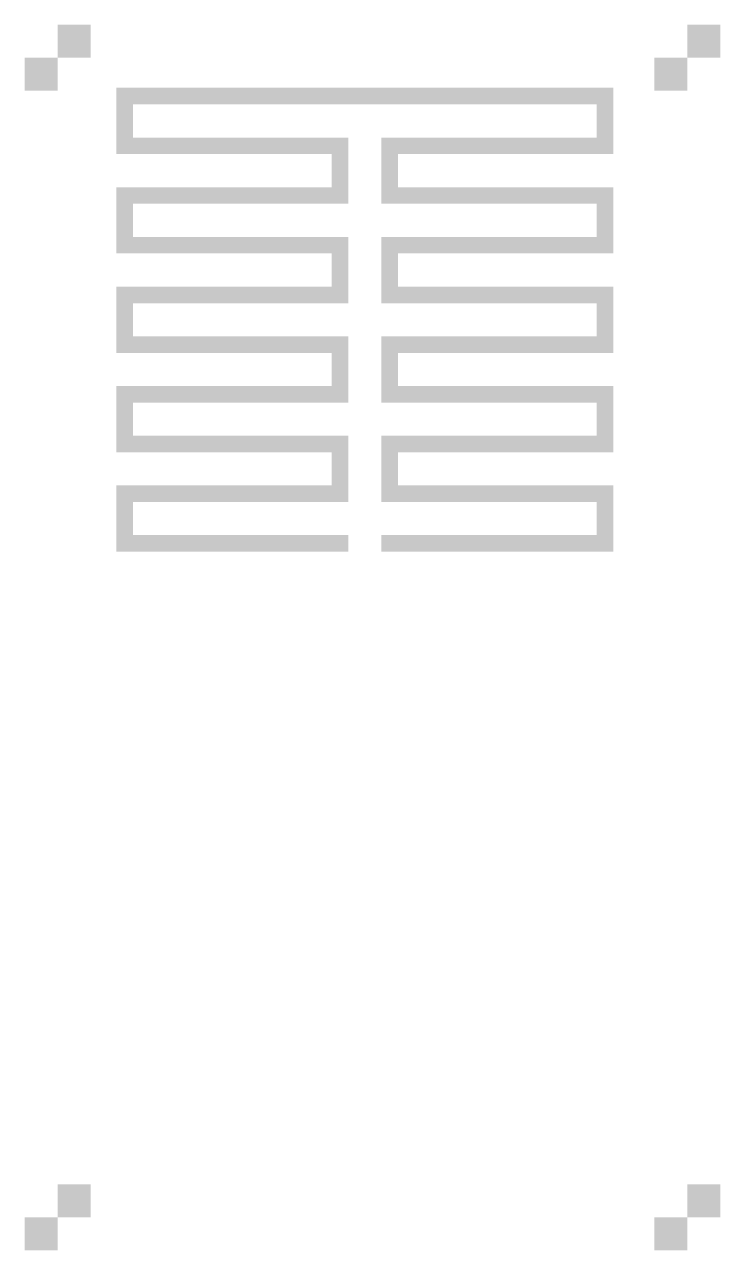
# Model space of a CAD drawing. Header units: millimetres. Extents: x 32 to 53, y 13.8 to 50.8.
import ezdxf

# ---------------------------------------------------------------- set-up
doc = ezdxf.new("R2010")
doc.units = ezdxf.units.MM
doc.header["$MEASUREMENT"] = 0

msp = doc.modelspace()

# ---------------------------------------------------------------- hatches: boundary and pattern name
h = msp.add_hatch(color=256)
h.dxf.hatch_style = 1
h.paths.add_polyline_path([(33.028, 49.836), (32.028, 49.836), (32.028, 48.836), (33.028, 48.836)])
h.paths.add_polyline_path([(53.028, 50.836), (52.028, 50.836), (52.028, 49.836), (53.028, 49.836)])
h.paths.add_polyline_path([(52.028, 49.836), (51.028, 49.836), (51.028, 48.836), (52.028, 48.836)])
h.paths.add_polyline_path([(34.028, 50.836), (33.028, 50.836), (33.028, 49.836), (34.028, 49.836)])
h.paths.add_polyline_path([(33.028, 14.836), (32.028, 14.836), (32.028, 13.836), (33.028, 13.836)])
h.paths.add_polyline_path([(34.028, 15.836), (33.028, 15.836), (33.028, 14.836), (34.028, 14.836)])
h.paths.add_polyline_path([(52.028, 14.836), (51.028, 14.836), (51.028, 13.836), (52.028, 13.836)])
h.paths.add_polyline_path([(53.028, 15.836), (52.028, 15.836), (52.028, 14.836), (53.028, 14.836)])
h.paths.add_polyline_path([(49.797, 36.925), (43.297, 36.925), (43.297, 37.925), (49.797, 37.925), (49.797, 39.925), (43.297, 39.925), (43.297, 40.925), (49.797, 40.925), (49.797, 42.925), (43.297, 42.925), (43.297, 43.925), (49.797, 43.925), (49.797, 45.925), (43.297, 45.925), (43.297, 46.925), (49.797, 46.925), (49.797, 48.925), (43.297, 48.925), (41.297, 48.925), (34.797, 48.925), (34.797, 46.925), (41.297, 46.925), (41.297, 45.925), (34.797, 45.925), (34.797, 43.925), (41.297, 43.925), (41.297, 42.925), (34.797, 42.925), (34.797, 40.925), (41.297, 40.925), (41.297, 39.925), (34.797, 39.925), (34.797, 37.925), (41.297, 37.925), (41.297, 36.925), (34.797, 36.925), (34.797, 34.925), (41.297, 34.925), (41.797, 34.925), (41.797, 35.425), (35.297, 35.425), (35.297, 36.425), (41.797, 36.425), (41.797, 37.925), (41.797, 38.425), (35.297, 38.425), (35.297, 39.425), (41.797, 39.425), (41.797, 40.925), (41.797, 41.425), (35.297, 41.425), (35.297, 42.425), (41.797, 42.425), (41.797, 43.925), (41.797, 44.425), (35.297, 44.425), (35.297, 45.425), (41.797, 45.425), (41.797, 46.925), (41.797, 47.425), (35.297, 47.425), (35.297, 48.425), (41.797, 48.425), (42.797, 48.425), (49.297, 48.425), (49.297, 47.425), (42.797, 47.425), (42.797, 46.925), (42.797, 45.425), (49.297, 45.425), (49.297, 44.425), (42.797, 44.425), (42.797, 43.925), (42.797, 42.425), (49.297, 42.425), (49.297, 41.425), (42.797, 41.425), (42.797, 40.925), (42.797, 39.425), (49.297, 39.425), (49.297, 38.425), (42.797, 38.425), (42.797, 37.925), (42.797, 36.425), (49.297, 36.425), (49.297, 35.425), (42.797, 35.425), (42.797, 34.925), (43.297, 34.925), (49.797, 34.925)])

doc.saveas('drawing.dxf')
